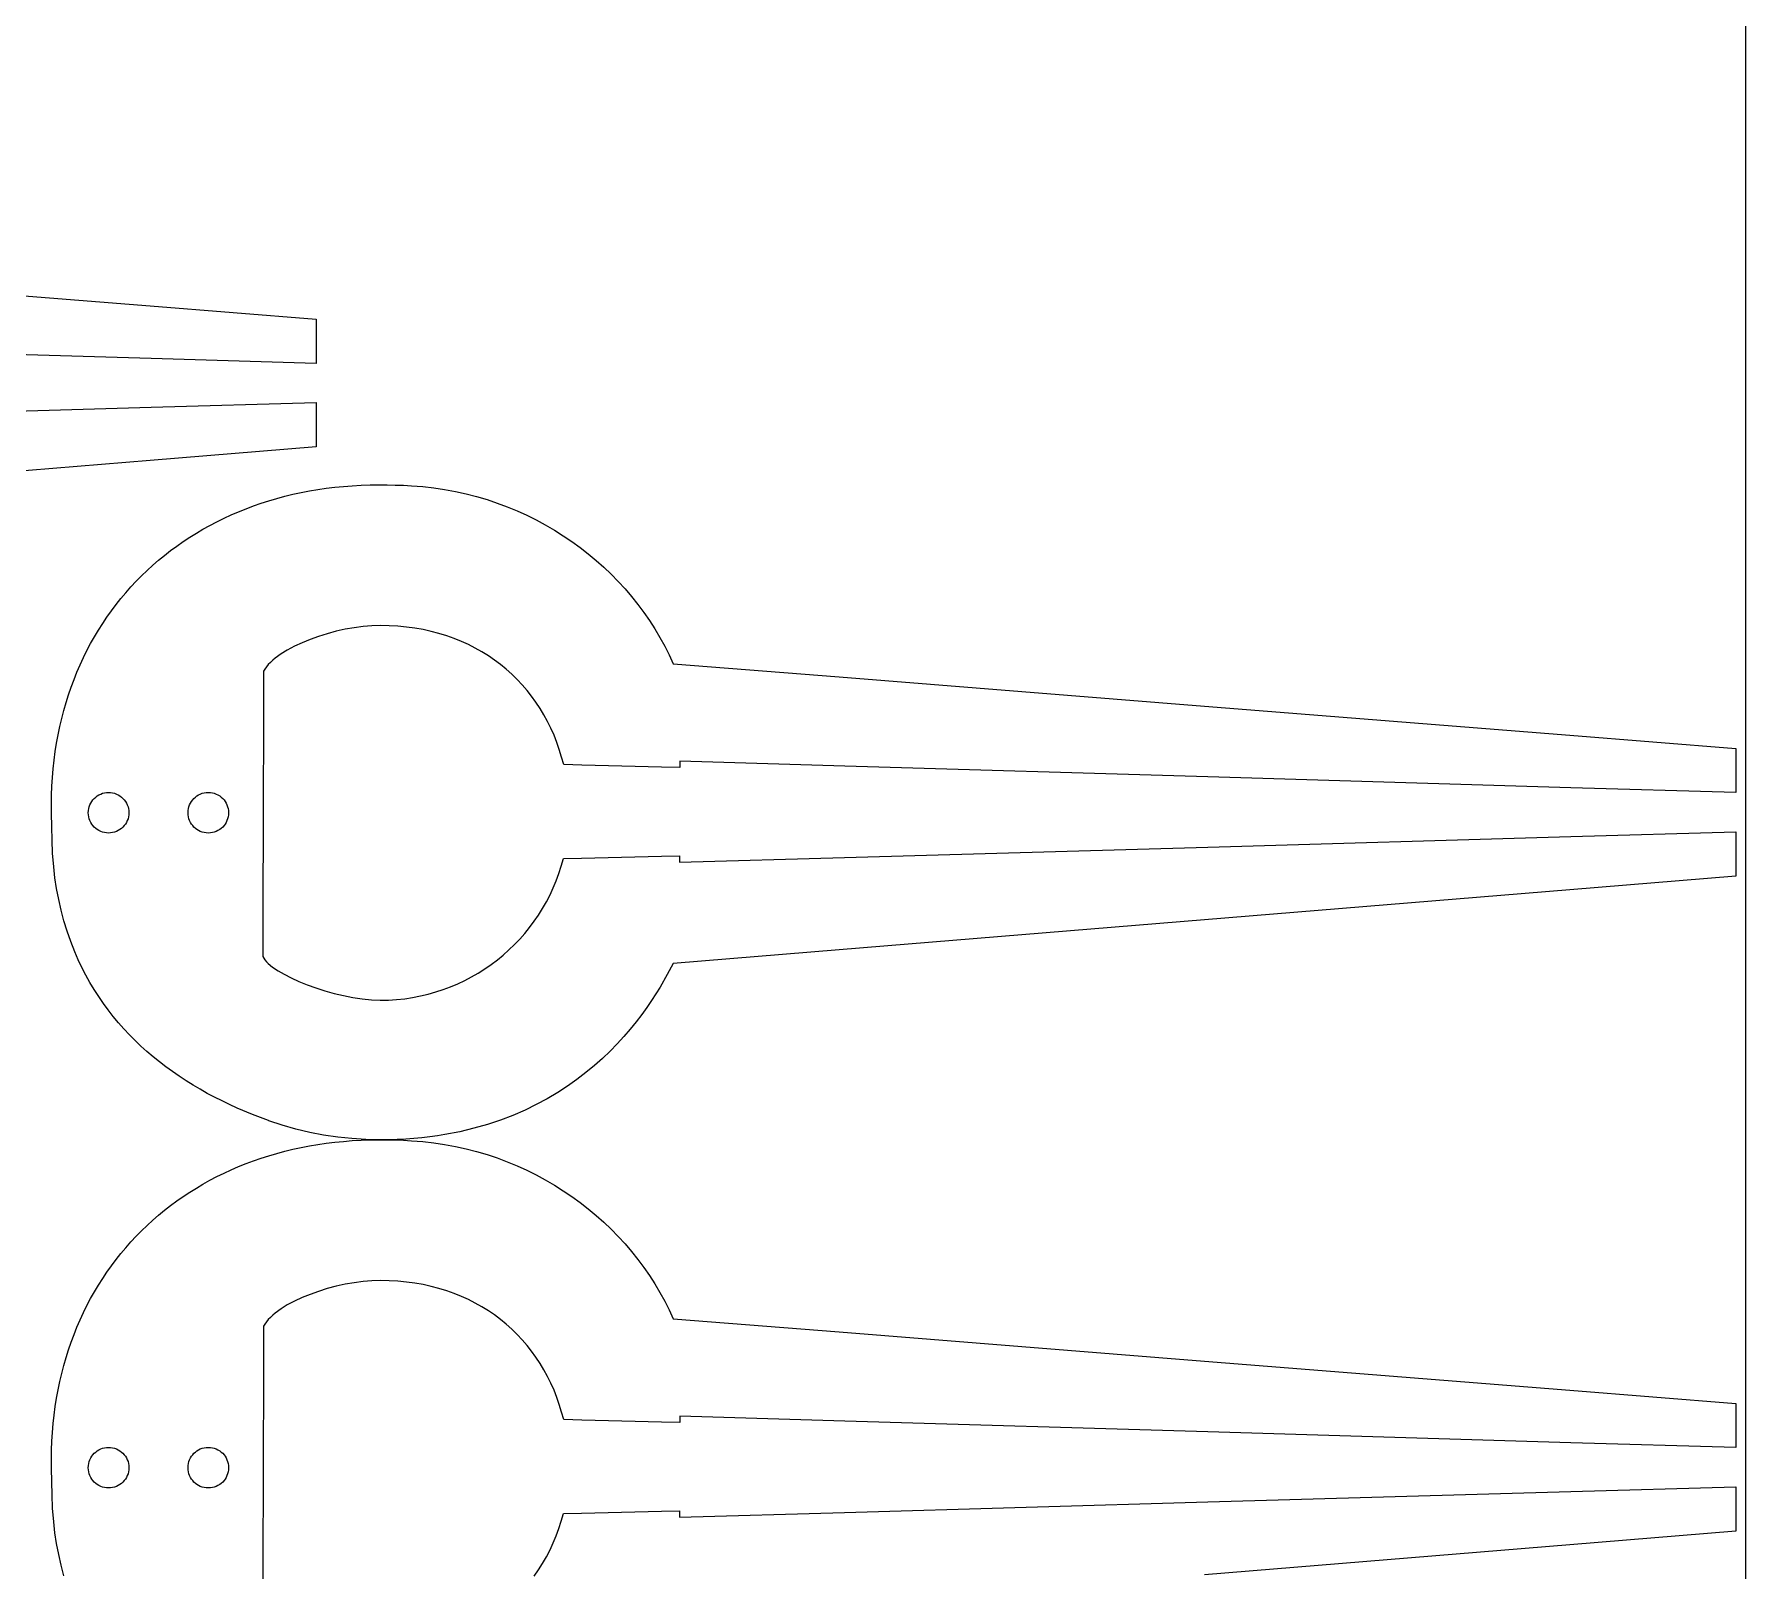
# Model space of a CAD drawing. Extents: x 0 to 1250, y 0 to 2500.
# Drawn here: x 1146.7 to 1250, y 739.4 to 832 of the extents above; entities that cross this region are included whole.
import ezdxf

# ---------------------------------------------------------------- set-up
doc = ezdxf.new("R2010")
doc.units = 0
doc.layers.get('0').update_dxf_attribs({"linetype": 'CONTINUOUS', "lineweight": 25})

msp = doc.modelspace()

# ---------------------------------------------------------------- linework, layer by layer
for points in [[(0, 0), (1250, 0), (1250, 2500), (0, 2500)], [(1185.28, 776.016), (1184.93, 775.338), (1184.5, 774.586), (1184.25, 774.187), (1183.99, 773.776), (1183.7, 773.354), (1183.39, 772.924), (1183.05, 772.487), (1182.7, 772.047), (1182.32, 771.604), (1181.91, 771.16), (1181.48, 770.719), (1181.02, 770.281), (1180.54, 769.849), (1180.02, 769.425), (1179.48, 769.011), (1178.92, 768.609), (1178.32, 768.221), (1177.69, 767.849), (1177.03, 767.495), (1176.35, 767.161), (1175.62, 766.85), (1174.87, 766.562), (1174.09, 766.301), (1173.27, 766.068), (1172.41, 765.865), (1171.52, 765.695), (1171.07, 765.622), (1170.6, 765.558), (1170.12, 765.504), (1169.64, 765.459), (1169.15, 765.423), (1168.64, 765.397), (1168.13, 765.382), (1167.61, 765.376), (1166.75, 765.394), (1165.9, 765.448), (1165.05, 765.538), (1164.2, 765.664), (1163.36, 765.826), (1162.52, 766.024), (1161.7, 766.258), (1160.89, 766.527), (1160.89, 766.528), (1160.88, 766.531), (1160.87, 766.533), (1160.87, 766.534), (1159.91, 766.896), (1158.98, 767.29), (1158.52, 767.499), (1158.07, 767.717), (1157.62, 767.943), (1157.18, 768.178), (1156.75, 768.421), (1156.32, 768.674), (1155.9, 768.935), (1155.48, 769.206), (1155.08, 769.486), (1154.68, 769.775), (1154.29, 770.073), (1153.91, 770.381), (1153.54, 770.699), (1153.17, 771.027), (1152.82, 771.364), (1152.48, 771.712), (1152.14, 772.069), (1151.82, 772.437), (1151.5, 772.815), (1151.2, 773.204), (1150.91, 773.603), (1150.63, 774.014), (1150.36, 774.434), (1150.1, 774.866), (1149.85, 775.309), (1149.62, 775.763), (1149.4, 776.229), (1149.19, 776.706), (1148.94, 777.325), (1148.73, 777.951), (1148.53, 778.585), (1148.36, 779.225), (1148.22, 779.87), (1148.09, 780.522), (1147.99, 781.178), (1147.92, 781.838), (1147.85, 782.654), (1147.82, 783.454), (1147.8, 784.254), (1147.79, 785.067), (1147.79, 785.616), (1147.79, 786.159), (1147.81, 786.697), (1147.84, 787.229), (1147.89, 787.755), (1147.94, 788.275), (1148.01, 788.79), (1148.09, 789.298), (1148.18, 789.799), (1148.29, 790.294), (1148.4, 790.783), (1148.53, 791.266), (1148.66, 791.741), (1148.81, 792.21), (1148.97, 792.672), (1149.14, 793.127), (1149.32, 793.576), (1149.51, 794.016), (1149.71, 794.45), (1149.92, 794.876), (1150.14, 795.295), (1150.37, 795.707), (1150.61, 796.11), (1150.87, 796.506), (1151.13, 796.894), (1151.4, 797.274), (1151.68, 797.647), (1151.97, 798.011), (1152.26, 798.366), (1152.57, 798.714), (1152.89, 799.053), (1153.21, 799.384), (1153.55, 799.705), (1153.89, 800.019), (1154.24, 800.323), (1154.6, 800.618), (1154.97, 800.905), (1155.34, 801.182), (1155.73, 801.45), (1156.12, 801.709), (1156.52, 801.958), (1156.92, 802.198), (1157.34, 802.429), (1157.76, 802.649), (1158.19, 802.86), (1158.62, 803.061), (1159.07, 803.252), (1159.52, 803.433), (1159.97, 803.603), (1160.43, 803.763), (1160.9, 803.913), (1161.38, 804.053), (1161.86, 804.182), (1162.35, 804.3), (1162.85, 804.407), (1163.35, 804.504), (1163.85, 804.589), (1164.36, 804.663), (1164.88, 804.727), (1165.4, 804.779), (1165.93, 804.819), (1166.46, 804.848), (1167, 804.866), (1167.54, 804.872), (1168.03, 804.869), (1168.52, 804.859), (1169.01, 804.843), (1169.5, 804.818), (1170.18, 804.767), (1170.85, 804.692), (1171.5, 804.594), (1172.16, 804.473), (1172.8, 804.331), (1173.43, 804.166), (1174.06, 803.981), (1174.67, 803.775), (1175.27, 803.549), (1175.87, 803.303), (1176.45, 803.039), (1177.02, 802.756), (1177.57, 802.456), (1178.12, 802.138), (1178.65, 801.804), (1179.17, 801.453), (1179.67, 801.087), (1180.16, 800.706), (1180.64, 800.31), (1181.1, 799.9), (1181.54, 799.476), (1181.97, 799.04), (1182.39, 798.591), (1182.78, 798.131), (1183.16, 797.659), (1183.52, 797.176), (1183.86, 796.683), (1184.19, 796.18), (1184.49, 795.668), (1184.78, 795.148), (1185.05, 794.619), (1185.29, 794.083), (1195.31, 793.286), (1217.35, 791.531), (1239.38, 789.776), (1249.4, 788.978), (1249.4, 788.562), (1249.4, 787.645), (1249.4, 786.728), (1249.4, 786.312), (1239.44, 786.607), (1217.54, 787.257), (1195.64, 787.907), (1185.69, 788.203), (1185.69, 788.143), (1185.69, 788.012), (1185.69, 787.881), (1185.69, 787.821), (1184.59, 787.849), (1182.19, 787.909), (1179.78, 787.97), (1178.69, 787.998), (1178.56, 788.455), (1178.42, 788.903), (1178.27, 789.342), (1178.1, 789.771), (1177.91, 790.19), (1177.71, 790.599), (1177.49, 790.997), (1177.26, 791.384), (1177.01, 791.76), (1176.75, 792.124), (1176.47, 792.475), (1176.18, 792.814), (1175.87, 793.14), (1175.55, 793.453), (1175.22, 793.752), (1174.87, 794.037), (1174.51, 794.307), (1174.14, 794.563), (1173.75, 794.804), (1173.35, 795.029), (1172.94, 795.238), (1172.51, 795.431), (1172.08, 795.607), (1171.63, 795.766), (1171.16, 795.909), (1170.69, 796.033), (1170.2, 796.139), (1169.71, 796.226), (1169.2, 796.295), (1168.68, 796.345), (1168.15, 796.375), (1167.61, 796.385), (1167.1, 796.37), (1166.58, 796.326), (1166.04, 796.255), (1165.5, 796.158), (1164.96, 796.038), (1164.42, 795.895), (1163.9, 795.733), (1163.39, 795.551), (1162.9, 795.352), (1162.44, 795.138), (1162.01, 794.91), (1161.63, 794.671), (1161.28, 794.421), (1161.13, 794.293), (1160.99, 794.162), (1160.86, 794.03), (1160.75, 793.897), (1160.65, 793.762), (1160.57, 793.626), (1160.57, 790.938), (1160.56, 785.025), (1160.54, 779.112), (1160.54, 776.424), (1160.59, 776.324), (1160.66, 776.221), (1160.75, 776.116), (1160.86, 776.01), (1161.12, 775.793), (1161.45, 775.573), (1161.82, 775.354), (1162.24, 775.138), (1162.71, 774.927), (1163.2, 774.726), (1163.73, 774.537), (1164.27, 774.362), (1164.83, 774.205), (1165.4, 774.069), (1165.96, 773.957), (1166.53, 773.871), (1167.08, 773.815), (1167.61, 773.792), (1168.11, 773.802), (1168.6, 773.834), (1169.09, 773.886), (1169.57, 773.958), (1170.04, 774.049), (1170.51, 774.16), (1170.97, 774.289), (1171.42, 774.437), (1171.86, 774.602), (1172.29, 774.785), (1172.71, 774.985), (1173.13, 775.202), (1173.53, 775.434), (1173.92, 775.682), (1174.31, 775.946), (1174.68, 776.224), (1175.03, 776.517), (1175.38, 776.823), (1175.71, 777.143), (1176.03, 777.476), (1176.34, 777.822), (1176.63, 778.18), (1176.9, 778.55), (1177.17, 778.931), (1177.41, 779.323), (1177.64, 779.726), (1177.86, 780.138), (1178.05, 780.56), (1178.23, 780.991), (1178.4, 781.431), (1178.54, 781.88), (1178.67, 782.336), (1179.76, 782.362), (1182.17, 782.421), (1184.58, 782.479), (1185.68, 782.506), (1185.68, 782.443), (1185.68, 782.307), (1185.68, 782.17), (1185.68, 782.108), (1195.63, 782.396), (1217.54, 783.031), (1239.44, 783.665), (1249.4, 783.953), (1249.4, 783.535), (1249.4, 782.615), (1249.4, 781.696), (1249.4, 781.278), (1239.38, 780.456), (1217.34, 778.647), (1195.3, 776.838)], [(1150, 785.099), (1150.01, 785.224), (1150.03, 785.346), (1150.06, 785.463), (1150.1, 785.576), (1150.15, 785.683), (1150.21, 785.784), (1150.28, 785.878), (1150.36, 785.965), (1150.45, 786.044), (1150.54, 786.115), (1150.64, 786.176), (1150.75, 786.228), (1150.86, 786.269), (1150.98, 786.299), (1151.1, 786.318), (1151.23, 786.324), (1151.35, 786.318), (1151.47, 786.299), (1151.59, 786.269), (1151.7, 786.228), (1151.81, 786.176), (1151.91, 786.115), (1152.01, 786.044), (1152.09, 785.965), (1152.17, 785.878), (1152.24, 785.784), (1152.3, 785.683), (1152.35, 785.576), (1152.4, 785.463), (1152.43, 785.346), (1152.44, 785.224), (1152.45, 785.099), (1152.44, 784.974), (1152.43, 784.852), (1152.4, 784.735), (1152.35, 784.622), (1152.3, 784.515), (1152.24, 784.414), (1152.17, 784.32), (1152.09, 784.233), (1152.01, 784.154), (1151.91, 784.083), (1151.81, 784.022), (1151.7, 783.97), (1151.59, 783.929), (1151.47, 783.899), (1151.35, 783.88), (1151.23, 783.874), (1151.1, 783.88), (1150.98, 783.899), (1150.86, 783.929), (1150.75, 783.97), (1150.64, 784.022), (1150.54, 784.083), (1150.45, 784.154), (1150.36, 784.233), (1150.28, 784.32), (1150.21, 784.414), (1150.15, 784.515), (1150.1, 784.622), (1150.06, 784.735), (1150.03, 784.852), (1150.01, 784.974)], [(1156.02, 785.099), (1156.02, 785.224), (1156.04, 785.346), (1156.07, 785.463), (1156.11, 785.576), (1156.16, 785.683), (1156.22, 785.784), (1156.3, 785.878), (1156.37, 785.965), (1156.46, 786.044), (1156.56, 786.115), (1156.66, 786.176), (1156.76, 786.228), (1156.88, 786.269), (1156.99, 786.299), (1157.12, 786.318), (1157.24, 786.324), (1157.37, 786.318), (1157.49, 786.299), (1157.6, 786.269), (1157.72, 786.228), (1157.82, 786.176), (1157.93, 786.115), (1158.02, 786.044), (1158.11, 785.965), (1158.19, 785.878), (1158.26, 785.784), (1158.32, 785.683), (1158.37, 785.576), (1158.41, 785.463), (1158.44, 785.346), (1158.46, 785.224), (1158.47, 785.099), (1158.46, 784.974), (1158.44, 784.852), (1158.41, 784.735), (1158.37, 784.622), (1158.32, 784.515), (1158.26, 784.414), (1158.19, 784.32), (1158.11, 784.233), (1158.02, 784.154), (1157.93, 784.083), (1157.82, 784.022), (1157.72, 783.97), (1157.6, 783.929), (1157.49, 783.899), (1157.37, 783.88), (1157.24, 783.874), (1157.12, 783.88), (1156.99, 783.899), (1156.88, 783.929), (1156.76, 783.97), (1156.66, 784.022), (1156.56, 784.083), (1156.46, 784.154), (1156.37, 784.233), (1156.3, 784.32), (1156.22, 784.414), (1156.16, 784.515), (1156.11, 784.622), (1156.07, 784.735), (1156.04, 784.852), (1156.02, 784.974)], [(1150, 745.604), (1150.01, 745.729), (1150.03, 745.851), (1150.06, 745.968), (1150.1, 746.081), (1150.15, 746.188), (1150.21, 746.289), (1150.28, 746.383), (1150.36, 746.47), (1150.45, 746.549), (1150.54, 746.62), (1150.64, 746.681), (1150.75, 746.732), (1150.86, 746.774), (1150.98, 746.804), (1151.1, 746.822), (1151.23, 746.829), (1151.35, 746.822), (1151.47, 746.804), (1151.59, 746.774), (1151.7, 746.732), (1151.81, 746.681), (1151.91, 746.62), (1152.01, 746.549), (1152.09, 746.47), (1152.17, 746.383), (1152.24, 746.289), (1152.3, 746.188), (1152.35, 746.081), (1152.4, 745.968), (1152.43, 745.851), (1152.44, 745.729), (1152.45, 745.604), (1152.44, 745.478), (1152.43, 745.357), (1152.4, 745.239), (1152.35, 745.127), (1152.3, 745.02), (1152.24, 744.919), (1152.17, 744.825), (1152.09, 744.738), (1152.01, 744.659), (1151.91, 744.588), (1151.81, 744.527), (1151.7, 744.475), (1151.59, 744.434), (1151.47, 744.404), (1151.35, 744.385), (1151.23, 744.379), (1151.1, 744.385), (1150.98, 744.404), (1150.86, 744.434), (1150.75, 744.475), (1150.64, 744.527), (1150.54, 744.588), (1150.45, 744.659), (1150.36, 744.738), (1150.28, 744.825), (1150.21, 744.919), (1150.15, 745.02), (1150.1, 745.127), (1150.06, 745.239), (1150.03, 745.357), (1150.01, 745.478)], [(1156.02, 745.604), (1156.02, 745.729), (1156.04, 745.851), (1156.07, 745.968), (1156.11, 746.081), (1156.16, 746.188), (1156.22, 746.289), (1156.3, 746.383), (1156.37, 746.47), (1156.46, 746.549), (1156.56, 746.62), (1156.66, 746.681), (1156.76, 746.732), (1156.88, 746.774), (1156.99, 746.804), (1157.12, 746.822), (1157.24, 746.829), (1157.37, 746.822), (1157.49, 746.804), (1157.6, 746.774), (1157.72, 746.732), (1157.82, 746.681), (1157.93, 746.62), (1158.02, 746.549), (1158.11, 746.47), (1158.19, 746.383), (1158.26, 746.289), (1158.32, 746.188), (1158.37, 746.081), (1158.41, 745.968), (1158.44, 745.851), (1158.46, 745.729), (1158.47, 745.604), (1158.46, 745.478), (1158.44, 745.357), (1158.41, 745.239), (1158.37, 745.127), (1158.32, 745.02), (1158.26, 744.919), (1158.19, 744.825), (1158.11, 744.738), (1158.02, 744.659), (1157.93, 744.588), (1157.82, 744.527), (1157.72, 744.475), (1157.6, 744.434), (1157.49, 744.404), (1157.37, 744.385), (1157.24, 744.379), (1157.12, 744.385), (1156.99, 744.404), (1156.88, 744.434), (1156.76, 744.475), (1156.66, 744.527), (1156.56, 744.588), (1156.46, 744.659), (1156.37, 744.738), (1156.3, 744.825), (1156.22, 744.919), (1156.16, 745.02), (1156.11, 745.127), (1156.07, 745.239), (1156.04, 745.357), (1156.02, 745.478)]]:
    msp.add_lwpolyline(points, close=True)
for points in [[(1131.7, 817.411), (1153.74, 815.656), (1163.75, 814.859), (1163.75, 814.442), (1163.75, 813.526), (1163.75, 812.609), (1163.75, 812.192), (1153.79, 812.488), (1131.89, 813.138)], [(1131.89, 808.911), (1153.8, 809.545), (1163.75, 809.833), (1163.75, 809.415), (1163.75, 808.496), (1163.75, 807.576), (1163.75, 807.158), (1153.73, 806.336), (1131.69, 804.527)], [(1148.53, 739.089), (1148.36, 739.729), (1148.22, 740.375), (1148.09, 741.026), (1147.99, 741.682), (1147.92, 742.343), (1147.85, 743.159), (1147.82, 743.959), (1147.8, 744.759), (1147.79, 745.572), (1147.79, 746.121), (1147.79, 746.664), (1147.81, 747.202), (1147.84, 747.734), (1147.89, 748.26), (1147.94, 748.78), (1148.01, 749.294), (1148.09, 749.802), (1148.18, 750.304), (1148.29, 750.799), (1148.4, 751.288), (1148.53, 751.77), (1148.66, 752.246), (1148.81, 752.715), (1148.97, 753.177), (1149.14, 753.632), (1149.32, 754.08), (1149.51, 754.521), (1149.71, 754.955), (1149.92, 755.381), (1150.14, 755.8), (1150.37, 756.211), (1150.61, 756.615), (1150.87, 757.011), (1151.13, 757.399), (1151.4, 757.779), (1151.68, 758.151), (1151.97, 758.515), (1152.26, 758.871), (1152.57, 759.219), (1152.89, 759.558), (1153.21, 759.888), (1153.55, 760.21), (1153.89, 760.523), (1154.24, 760.828), (1154.6, 761.123), (1154.97, 761.41), (1155.34, 761.687), (1155.73, 761.955), (1156.12, 762.214), (1156.52, 762.463), (1156.92, 762.703), (1157.34, 762.933), (1157.76, 763.154), (1158.19, 763.365), (1158.62, 763.566), (1159.07, 763.756), (1159.52, 763.937), (1159.97, 764.108), (1160.43, 764.268), (1160.9, 764.418), (1161.38, 764.557), (1161.86, 764.686), (1162.35, 764.804), (1162.85, 764.912), (1163.35, 765.008), (1163.85, 765.094), (1164.36, 765.168), (1164.88, 765.231), (1165.4, 765.283), (1165.93, 765.324), (1166.46, 765.353), (1167, 765.37), (1167.54, 765.376), (1168.03, 765.373), (1168.52, 765.364), (1169.01, 765.347), (1169.5, 765.323), (1170.18, 765.272), (1170.85, 765.197), (1171.5, 765.099), (1172.16, 764.978), (1172.8, 764.835), (1173.43, 764.671), (1174.06, 764.485), (1174.67, 764.279), (1175.27, 764.053), (1175.87, 763.808), (1176.45, 763.544), (1177.02, 763.261), (1177.57, 762.961), (1178.12, 762.643), (1178.65, 762.308), (1179.17, 761.958), (1179.67, 761.592), (1180.16, 761.21), (1180.64, 760.814), (1181.1, 760.404), (1181.54, 759.981), (1181.97, 759.545), (1182.39, 759.096), (1182.78, 758.635), (1183.16, 758.163), (1183.52, 757.681), (1183.86, 757.188), (1184.19, 756.685), (1184.49, 756.173), (1184.78, 755.653), (1185.05, 755.124), (1185.29, 754.588), (1195.31, 753.79), (1217.35, 752.035), (1239.38, 750.281), (1249.4, 749.483), (1249.4, 749.066), (1249.4, 748.15), (1249.4, 747.233), (1249.4, 746.817), (1239.44, 747.112), (1217.54, 747.762), (1195.64, 748.412), (1185.69, 748.708), (1185.69, 748.648), (1185.69, 748.517), (1185.69, 748.385), (1185.69, 748.326), (1184.59, 748.353), (1182.19, 748.414), (1179.78, 748.475), (1178.69, 748.502), (1178.56, 748.959), (1178.42, 749.408), (1178.27, 749.846), (1178.1, 750.276), (1177.91, 750.695), (1177.71, 751.104), (1177.49, 751.502), (1177.26, 751.889), (1177.01, 752.265), (1176.75, 752.628), (1176.47, 752.98), (1176.18, 753.319), (1175.87, 753.645), (1175.55, 753.957), (1175.22, 754.257), (1174.87, 754.541), (1174.51, 754.812), (1174.14, 755.068), (1173.75, 755.308), (1173.35, 755.534), (1172.94, 755.743), (1172.51, 755.936), (1172.08, 756.112), (1171.63, 756.271), (1171.16, 756.413), (1170.69, 756.537), (1170.2, 756.643), (1169.71, 756.731), (1169.2, 756.8), (1168.68, 756.85), (1168.15, 756.88), (1167.61, 756.89), (1167.1, 756.875), (1166.58, 756.831), (1166.04, 756.76), (1165.5, 756.663), (1164.96, 756.543), (1164.42, 756.4), (1163.9, 756.237), (1163.39, 756.056), (1162.9, 755.857), (1162.44, 755.643), (1162.01, 755.415), (1161.63, 755.175), (1161.28, 754.926), (1161.13, 754.797), (1160.99, 754.667), (1160.86, 754.535), (1160.75, 754.402), (1160.65, 754.267), (1160.57, 754.131), (1160.57, 751.443), (1160.56, 745.53), (1160.54, 739.616), (1160.54, 736.928)], [(1176.9, 739.055), (1177.17, 739.436), (1177.41, 739.828), (1177.64, 740.23), (1177.86, 740.643), (1178.05, 741.065), (1178.23, 741.496), (1178.4, 741.936), (1178.54, 742.384), (1178.67, 742.841), (1179.76, 742.867), (1182.17, 742.925), (1184.58, 742.984), (1185.68, 743.01), (1185.68, 742.948), (1185.68, 742.812), (1185.68, 742.675), (1185.68, 742.613), (1195.63, 742.901), (1217.54, 743.535), (1239.44, 744.169), (1249.4, 744.458), (1249.4, 744.04), (1249.4, 743.12), (1249.4, 742.2), (1249.4, 741.782), (1239.38, 740.96), (1217.34, 739.152)]]:
    msp.add_lwpolyline(points)

doc.saveas('drawing.dxf')
